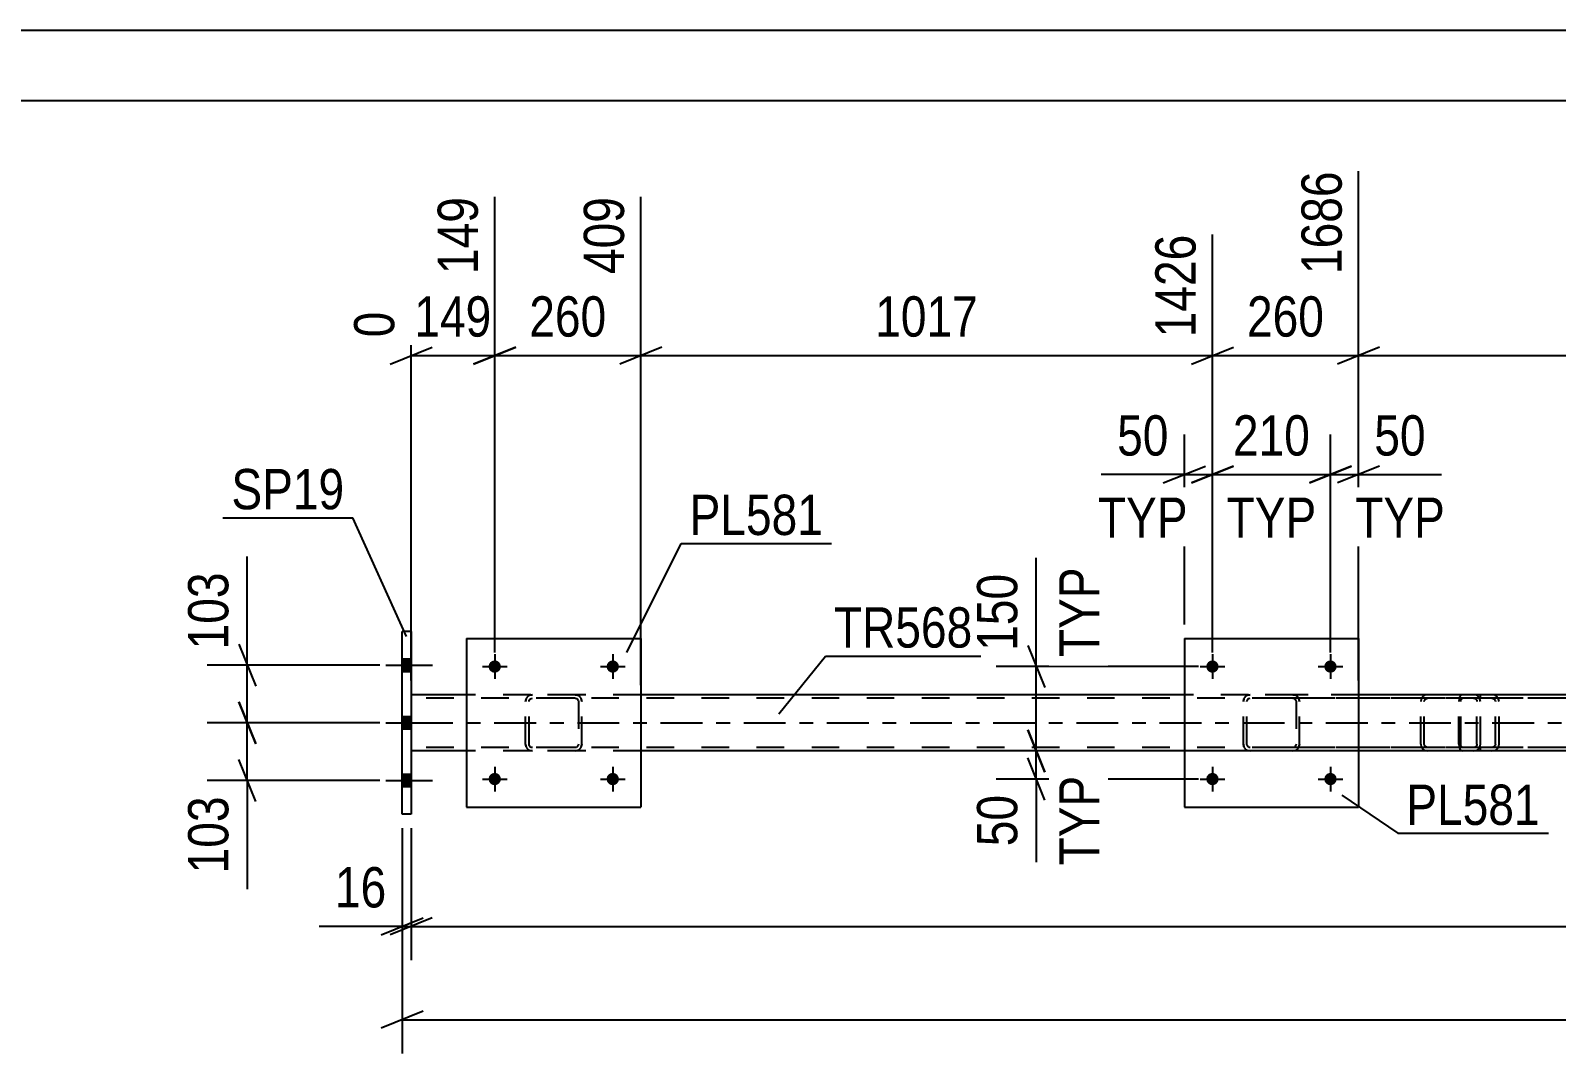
# Model space of a CAD drawing. Header units: millimetres. Extents: x 0 to 841, y 0 to 594.
# Drawn here: x 83.5 to 192.1, y 521.2 to 594 of the extents above; entities that cross this region are included whole.
import ezdxf

# ---------------------------------------------------------------- set-up
doc = ezdxf.new("R2010")
doc.units = ezdxf.units.MM
doc.linetypes.add('DXK_LINE_DOT2', pattern=[3.9198, 1.9599, -1.9599])
doc.linetypes.add('DXK_LINE_DOT3', pattern=[5.9187, 2.979, -0.9799, 0.9799, -0.9799])
doc.styles.add('Arial Narrow', font='ARIALN.TTF', dxfattribs={"height": 0.2})

# ---------------------------------------------------------------- blocks, each defined once
blk = doc.blocks.new('Unknown-318894736-1133')
at = {"color": 5, "linetype": 'Continuous'}
for p, q in [((841, 594), (0, 594)), ((836, 589), (5, 589))]:
    blk.add_line(p, q, dxfattribs=at)
blk = doc.blocks.new('Bolt-318894736-4934 - 4784')
at = {"linetype": 'Continuous'}
for points in [[(168.04, 548.76, -1), (167.16, 548.76, -1)], [(176.44, 548.76, -1), (175.56, 548.76, -1)]]:
    blk.add_hatch(color=1, dxfattribs=at).paths.add_polyline_path(points)
at = {"color": 1, "linetype": 'Continuous'}
for p, q in [((167.6, 549.64), (167.6, 547.88)), ((176, 549.64), (176, 547.88)), ((166.72, 548.76), (168.48, 548.76)), ((175.12, 548.76), (176.88, 548.76))]:
    blk.add_line(p, q, dxfattribs=at)
blk = doc.blocks.new('Part-318894736-4807 - 4784')
at = {"color": 7, "linetype": 'DXK_LINE_DOT2'}
for p, q in [((186.17, 546.76), (171.18, 546.76)), ((186.17, 546.52), (171.18, 546.52)), ((182.46, 546.45), (182.42, 546.28)), ((182.46, 546.46), (182.46, 546.45)), ((182.68, 546.28), (182.7, 546.37)), ((182.7, 546.37), (182.75, 546.45)), ((182.93, 546.76), (182.74, 546.72)), ((182.75, 546.45), (182.84, 546.5)), ((182.84, 546.5), (182.93, 546.52)), ((186.36, 546.72), (186.17, 546.76)), ((186.17, 546.52), (186.27, 546.5)), ((186.27, 546.5), (186.35, 546.45)), ((186.35, 546.45), (186.41, 546.37)), ((186.41, 546.37), (186.42, 546.28)), ((186.64, 546.45), (186.64, 546.46)), ((186.68, 546.28), (186.64, 546.45)), ((182.42, 543.24), (182.42, 546.28)), ((182.68, 543.24), (182.68, 546.28)), ((186.42, 543.24), (186.42, 546.28)), ((186.68, 543.24), (186.68, 546.28)), ((182.42, 543.24), (182.46, 543.05)), ((182.7, 543.15), (182.68, 543.24)), ((182.75, 543.07), (182.7, 543.15)), ((182.84, 543.02), (182.75, 543.07)), ((186.35, 543.07), (186.27, 543.02)), ((186.41, 543.15), (186.35, 543.07)), ((186.42, 543.24), (186.41, 543.15)), ((186.64, 543.05), (186.68, 543.24)), ((186.17, 543), (171.18, 543)), ((186.17, 542.76), (171.18, 542.76)), ((182.74, 542.8), (182.93, 542.76)), ((182.93, 543), (182.84, 543.02)), ((186.27, 543.02), (186.17, 543)), ((186.17, 542.76), (186.36, 542.8))]:
    blk.add_line(p, q, dxfattribs=at)
for centre, start, end in [((182.91, 546.26), 110.7583, 155.68), ((186.19, 546.26), 24.32, 69.2417), ((182.91, 543.26), 204.32, 249.2417), ((186.19, 543.26), 290.7583, 335.68)]:
    blk.add_arc(centre, 0.496, start, end, dxfattribs=at)
blk = doc.blocks.new('Part-318894736-4812 - 4784')
at = {"color": 2, "linetype": 'Continuous'}
for p, q in [((110.57, 551.26), (109.93, 551.26)), ((109.93, 538.26), (109.93, 551.26)), ((110.57, 551.26), (110.57, 538.26)), ((110.57, 538.26), (109.93, 538.26))]:
    blk.add_line(p, q, dxfattribs=at)
blk = doc.blocks.new('Part-318894736-4814 - 4784')
at = {"color": 7, "linetype": 'DXK_LINE_DOT2'}
for p, q in [((185.15, 546.46), (185.13, 546.28)), ((185.21, 546.62), (185.15, 546.46)), ((185.3, 546.72), (185.21, 546.62)), ((185.27, 546.28), (185.28, 546.37)), ((185.28, 546.37), (185.31, 546.45)), ((185.4, 546.76), (185.3, 546.72)), ((185.31, 546.45), (185.35, 546.5)), ((185.35, 546.5), (185.4, 546.52)), ((197.56, 546.76), (185.4, 546.76)), ((197.56, 546.52), (185.4, 546.52)), ((186.68, 546.52), (186.68, 546.76)), ((187.69, 546.72), (187.49, 546.76)), ((187.49, 546.52), (187.59, 546.5)), ((187.59, 546.5), (187.67, 546.45)), ((187.67, 546.45), (187.73, 546.37)), ((187.73, 546.37), (187.75, 546.28)), ((187.96, 546.45), (187.96, 546.46)), ((188, 546.28), (187.96, 546.45)), ((185.13, 543.24), (185.13, 546.28)), ((185.27, 543.24), (185.27, 546.28)), ((187.75, 543.24), (187.75, 546.28)), ((188, 543.24), (188, 546.28)), ((185.13, 543.24), (185.15, 543.05)), ((185.15, 543.05), (185.21, 542.9)), ((185.28, 543.15), (185.27, 543.24)), ((185.31, 543.07), (185.28, 543.15)), ((185.35, 543.02), (185.31, 543.07)), ((187.67, 543.07), (187.59, 543.02)), ((187.73, 543.15), (187.67, 543.07)), ((187.75, 543.24), (187.73, 543.15)), ((187.96, 543.05), (188, 543.24)), ((185.21, 542.9), (185.3, 542.8)), ((185.3, 542.8), (185.4, 542.76)), ((185.4, 543), (185.35, 543.02)), ((197.56, 543), (185.4, 543)), ((197.56, 542.76), (185.4, 542.76)), ((186.68, 542.76), (186.68, 543)), ((187.59, 543.02), (187.49, 543)), ((187.49, 542.76), (187.69, 542.8))]:
    blk.add_line(p, q, dxfattribs=at)
for centre, start, end in [((187.51, 546.26), 23.8494, 68.8059), ((187.51, 543.25), 291.1941, 336.1506)]:
    blk.add_arc(centre, 0.492, start, end, dxfattribs=at)
blk = doc.blocks.new('Part-318894736-4909 - 4784')
at = {"color": 2, "linetype": 'Continuous'}
for p, q in [((114.52, 550.76), (114.52, 538.76)), ((114.52, 550.76), (126.92, 550.76)), ((126.92, 550.76), (126.92, 538.76)), ((114.52, 538.76), (126.92, 538.76))]:
    blk.add_line(p, q, dxfattribs=at)
blk = doc.blocks.new('Part-318894736-4899 - 4784')
at = {"color": 7, "linetype": 'DXK_LINE_DOT2'}
for p, q in [((169.8, 546.28), (169.84, 546.46)), ((169.84, 546.46), (169.8, 546.28)), ((170.04, 546.28), (170.06, 546.37)), ((170.06, 546.37), (170.11, 546.45)), ((170.1, 546.72), (170.28, 546.76)), ((170.28, 546.76), (170.1, 546.72)), ((170.11, 546.45), (170.19, 546.5)), ((170.19, 546.5), (170.28, 546.52)), ((173.32, 546.76), (170.28, 546.76)), ((173.32, 546.52), (170.28, 546.52)), ((173.32, 546.76), (173.5, 546.72)), ((173.5, 546.72), (173.32, 546.76)), ((173.32, 546.52), (173.41, 546.5)), ((173.41, 546.5), (173.49, 546.45)), ((173.49, 546.45), (173.54, 546.37)), ((173.54, 546.37), (173.56, 546.28)), ((173.76, 546.46), (173.8, 546.28)), ((173.8, 546.28), (173.76, 546.46)), ((169.8, 543.24), (169.8, 546.28)), ((170.04, 543.24), (170.04, 546.28)), ((173.56, 546.28), (173.56, 543.24)), ((173.8, 543.24), (173.8, 546.28)), ((169.84, 543.05), (169.8, 543.24)), ((169.8, 543.24), (169.84, 543.05)), ((170.06, 543.14), (170.04, 543.24)), ((170.11, 543.07), (170.06, 543.14)), ((170.19, 543.01), (170.11, 543.07)), ((173.49, 543.07), (173.41, 543.01)), ((173.54, 543.14), (173.49, 543.07)), ((173.56, 543.24), (173.54, 543.14)), ((173.8, 543.24), (173.76, 543.05)), ((173.76, 543.05), (173.8, 543.24)), ((170.28, 542.76), (170.1, 542.79)), ((170.1, 542.79), (170.28, 542.76)), ((170.28, 543), (170.19, 543.01)), ((173.32, 543), (170.28, 543)), ((173.32, 542.76), (170.28, 542.76)), ((173.41, 543.01), (173.32, 543)), ((173.5, 542.79), (173.32, 542.76)), ((173.32, 542.76), (173.5, 542.79))]:
    blk.add_line(p, q, dxfattribs=at)
at = {"color": 7, "linetype": 'DXK_LINE_DOT3'}
blk.add_line((171.8, 544.76), (171.8, 544.76), dxfattribs=at)
at = {"color": 7, "linetype": 'DXK_LINE_DOT2'}
for centre, start, end in [((170.28, 546.28), 112.5, 157.5), ((170.28, 546.28), 112.5, 157.5), ((173.32, 546.28), 22.5, 67.5), ((173.32, 546.28), 22.5, 67.5), ((170.28, 543.24), 202.5, 247.5), ((170.28, 543.24), 202.5, 247.5), ((173.32, 543.24), 292.5, 337.5), ((173.32, 543.24), 292.5, 337.5)]:
    blk.add_arc(centre, 0.48, start, end, dxfattribs=at)
blk = doc.blocks.new('Part-318894736-4904 - 4784')
at = {"color": 2, "linetype": 'Continuous'}
for p, q in [((165.6, 550.76), (165.6, 538.76)), ((165.6, 550.76), (178, 550.76)), ((178, 550.76), (178, 538.76)), ((165.6, 538.76), (178, 538.76))]:
    blk.add_line(p, q, dxfattribs=at)
blk = doc.blocks.new('Part-318894736-4910 - 4784')
at = {"color": 7, "linetype": 'DXK_LINE_DOT2'}
for p, q in [((118.72, 546.28), (118.76, 546.46)), ((118.76, 546.46), (118.72, 546.28)), ((118.96, 546.28), (118.98, 546.37)), ((118.98, 546.37), (119.03, 546.45)), ((119.02, 546.72), (119.2, 546.76)), ((119.2, 546.76), (119.02, 546.72)), ((119.03, 546.45), (119.11, 546.5)), ((119.11, 546.5), (119.2, 546.52)), ((122.24, 546.76), (119.2, 546.76)), ((122.24, 546.52), (119.2, 546.52)), ((122.24, 546.76), (122.42, 546.72)), ((122.42, 546.72), (122.24, 546.76)), ((122.24, 546.52), (122.33, 546.5)), ((122.33, 546.5), (122.41, 546.45)), ((122.41, 546.45), (122.46, 546.37)), ((122.46, 546.37), (122.48, 546.28)), ((122.68, 546.46), (122.72, 546.28)), ((122.72, 546.28), (122.68, 546.46)), ((118.72, 543.24), (118.72, 546.28)), ((118.96, 543.24), (118.96, 546.28)), ((122.48, 546.28), (122.48, 543.24)), ((122.72, 543.24), (122.72, 546.28)), ((118.76, 543.05), (118.72, 543.24)), ((118.72, 543.24), (118.76, 543.05)), ((118.98, 543.14), (118.96, 543.24)), ((119.03, 543.07), (118.98, 543.14)), ((119.11, 543.01), (119.03, 543.07)), ((122.41, 543.07), (122.33, 543.01)), ((122.46, 543.14), (122.41, 543.07)), ((122.48, 543.24), (122.46, 543.14)), ((122.72, 543.24), (122.68, 543.05)), ((122.68, 543.05), (122.72, 543.24)), ((119.2, 542.76), (119.02, 542.79)), ((119.02, 542.79), (119.2, 542.76)), ((119.2, 543), (119.11, 543.01)), ((122.24, 543), (119.2, 543)), ((122.24, 542.76), (119.2, 542.76)), ((122.33, 543.01), (122.24, 543)), ((122.42, 542.79), (122.24, 542.76)), ((122.24, 542.76), (122.42, 542.79))]:
    blk.add_line(p, q, dxfattribs=at)
for centre, start, end in [((119.2, 546.28), 112.5, 157.5), ((119.2, 546.28), 112.5, 157.5), ((122.24, 546.28), 22.5, 67.5), ((122.24, 546.28), 22.5, 67.5), ((119.2, 543.24), 202.5, 247.5), ((119.2, 543.24), 202.5, 247.5), ((122.24, 543.24), 292.5, 337.5), ((122.24, 543.24), 292.5, 337.5)]:
    blk.add_arc(centre, 0.48, start, end, dxfattribs=at)
blk = doc.blocks.new('Bolt-318894736-4933 - 4784')
at = {"linetype": 'Continuous'}
for points in [[(168.04, 540.76, -1), (167.16, 540.76, -1)], [(176.44, 540.76, -1), (175.56, 540.76, -1)]]:
    blk.add_hatch(color=1, dxfattribs=at).paths.add_polyline_path(points)
at = {"color": 1, "linetype": 'Continuous'}
for p, q in [((167.6, 541.64), (167.6, 539.88)), ((176, 541.64), (176, 539.88)), ((166.72, 540.76), (168.48, 540.76)), ((175.12, 540.76), (176.88, 540.76))]:
    blk.add_line(p, q, dxfattribs=at)
blk = doc.blocks.new('Bolt-318894736-4935 - 4784')
at = {"linetype": 'Continuous'}
for points in [[(116.96, 540.76, -1), (116.08, 540.76, -1)], [(125.36, 540.76, -1), (124.48, 540.76, -1)]]:
    blk.add_hatch(color=1, dxfattribs=at).paths.add_polyline_path(points)
at = {"color": 1, "linetype": 'Continuous'}
for p, q in [((116.52, 541.64), (116.52, 539.88)), ((124.92, 541.64), (124.92, 539.88)), ((115.64, 540.76), (117.4, 540.76)), ((124.04, 540.76), (125.8, 540.76))]:
    blk.add_line(p, q, dxfattribs=at)
blk = doc.blocks.new('Bolt-318894736-4936 - 4784')
at = {"linetype": 'Continuous'}
for points in [[(116.96, 548.76, -1), (116.08, 548.76, -1)], [(125.36, 548.76, -1), (124.48, 548.76, -1)]]:
    blk.add_hatch(color=1, dxfattribs=at).paths.add_polyline_path(points)
at = {"color": 1, "linetype": 'Continuous'}
for p, q in [((116.52, 549.64), (116.52, 547.88)), ((124.92, 549.64), (124.92, 547.88)), ((115.64, 548.76), (117.4, 548.76)), ((124.04, 548.76), (125.8, 548.76))]:
    blk.add_line(p, q, dxfattribs=at)
blk = doc.blocks.new('Bolt-318894736-4957 - 4784')
at = {"linetype": 'Continuous'}
for points in [[(110.57, 548.42), (110.57, 549.3), (109.93, 549.3), (109.93, 548.42)], [(110.57, 548.42), (110.57, 549.3), (109.93, 549.3), (109.93, 548.42)], [(110.57, 548.42), (110.57, 549.3), (109.93, 549.3), (109.93, 548.42)], [(110.57, 544.32), (110.57, 545.2), (109.93, 545.2), (109.93, 544.32)], [(110.57, 544.32), (110.57, 545.2), (109.93, 545.2), (109.93, 544.32)], [(110.57, 540.22), (110.57, 541.1), (109.93, 541.1), (109.93, 540.22)], [(110.57, 540.22), (110.57, 541.1), (109.93, 541.1), (109.93, 540.22)], [(110.57, 540.22), (110.57, 541.1), (109.93, 541.1), (109.93, 540.22)]]:
    blk.add_hatch(color=1, dxfattribs=at).paths.add_polyline_path(points)
at = {"color": 1, "linetype": 'Continuous'}
for p, q in [((108.77, 548.86), (112.09, 548.86)), ((108.77, 548.86), (112.09, 548.86)), ((108.77, 548.86), (112.09, 548.86)), ((109.93, 549.3), (110.57, 549.3)), ((109.93, 549.3), (110.57, 549.3)), ((109.93, 549.3), (110.57, 549.3)), ((109.93, 548.42), (110.57, 548.42)), ((109.93, 548.42), (110.57, 548.42)), ((109.93, 548.42), (110.57, 548.42)), ((109.93, 545.2), (110.57, 545.2)), ((109.93, 545.2), (110.57, 545.2)), ((108.77, 544.76), (112.09, 544.76)), ((108.77, 544.76), (112.09, 544.76)), ((109.93, 544.32), (110.57, 544.32)), ((109.93, 544.32), (110.57, 544.32)), ((109.93, 541.1), (110.57, 541.1)), ((109.93, 541.1), (110.57, 541.1)), ((109.93, 541.1), (110.57, 541.1)), ((108.77, 540.66), (112.09, 540.66)), ((108.77, 540.66), (112.09, 540.66)), ((108.77, 540.66), (112.09, 540.66)), ((109.93, 540.22), (110.57, 540.22)), ((109.93, 540.22), (110.57, 540.22)), ((109.93, 540.22), (110.57, 540.22))]:
    blk.add_line(p, q, dxfattribs=at)
blk = doc.blocks.new('Part-318894736-4962 - 4784')
at = {"color": 2, "linetype": 'Continuous'}
for p, q in [((114.52, 546.76), (110.57, 546.76)), ((165.6, 546.76), (126.92, 546.76)), ((216.68, 546.76), (178, 546.76)), ((114.52, 542.76), (110.57, 542.76)), ((165.6, 542.76), (126.92, 542.76)), ((216.68, 542.76), (178, 542.76))]:
    blk.add_line(p, q, dxfattribs=at)
at = {"color": 7, "linetype": 'DXK_LINE_DOT2'}
for p, q in [((110.57, 546.76), (110.57, 542.76)), ((705.49, 546.52), (110.57, 546.52)), ((126.92, 546.76), (114.52, 546.76)), ((178, 546.76), (165.6, 546.76)), ((705.49, 543), (110.57, 543)), ((126.92, 542.76), (114.52, 542.76)), ((178, 542.76), (165.6, 542.76))]:
    blk.add_line(p, q, dxfattribs=at)
at = {"color": 7, "linetype": 'DXK_LINE_DOT3'}
blk.add_line((110.57, 544.76), (705.49, 544.76), dxfattribs=at)
blk = doc.blocks.new('StraightDimension-318894736-5026 - 4784')
at = {"color": 7, "linetype": 'Continuous'}
for p, q in [((110.57, 537.26), (110.57, 527.88)), ((112.07, 530.88), (109.07, 529.68)), ((110.57, 530.28), (742.61, 530.28))]:
    blk.add_line(p, q, dxfattribs=at)
blk = doc.blocks.new('StraightDimension-318894736-5036 - 4784')
at = {"color": 7, "linetype": 'Continuous'}
for p, q in [((109.93, 537.26), (109.93, 527.88)), ((110.57, 537.26), (110.57, 527.88)), ((109.93, 530.28), (104.02, 530.28)), ((109.93, 530.28), (104.02, 530.28)), ((108.43, 529.68), (111.43, 530.88)), ((112.07, 530.88), (109.07, 529.68)), ((109.93, 530.28), (110.57, 530.28))]:
    blk.add_line(p, q, dxfattribs=at)
at = {"color": 0}
blk.add_wipeout([(109.4, 531.03), (109.4, 535.23), (104.55, 535.23), (104.55, 531.03)], dxfattribs=at)
at = {"color": 3, "style": 'Arial Narrow'}
blk.add_text('16', height=2.863, dxfattribs=at).set_placement((105.15, 531.63))
blk = doc.blocks.new('StraightDimension-318894736-5636 - 4784')
at = {"color": 7, "linetype": 'Continuous'}
for p, q in [((154.46, 544.26), (155.66, 541.26)), ((182.78, 542.76), (152.21, 542.76)), ((155.66, 539.26), (154.46, 542.26)), ((155.06, 540.76), (155.06, 542.76)), ((166.6, 540.76), (152.21, 540.76)), ((155.06, 540.76), (155.06, 534.85)), ((155.06, 540.76), (155.06, 534.85))]:
    blk.add_line(p, q, dxfattribs=at)
at = {"color": 0, "linetype": 'Continuous'}
blk.add_wipeout([(160.16, 541.6), (155.96, 541.6), (155.96, 534.01), (160.16, 534.01)], dxfattribs=at)
at = {"color": 0}
blk.add_wipeout([(154.31, 540.23), (150.11, 540.23), (150.11, 535.38), (154.31, 535.38)], dxfattribs=at)
at = {"color": 3, "linetype": 'Continuous', "style": 'Arial Narrow'}
blk.add_text('TYP', height=2.863, rotation=90.0002, dxfattribs=at).set_placement((159.56, 534.61))
at = {"color": 3, "style": 'Arial Narrow'}
blk.add_text('50', height=2.863, rotation=90.0002, dxfattribs=at).set_placement((153.71, 535.98))
blk = doc.blocks.new('StraightDimension-318894736-5068 - 4784')
at = {"color": 7, "linetype": 'Continuous'}
for p, q in [((98.91, 548.86), (98.91, 556.59)), ((98.91, 548.86), (98.91, 556.59)), ((98.31, 550.36), (99.51, 547.36)), ((108.34, 548.86), (96.06, 548.86)), ((98.91, 544.76), (98.91, 548.86)), ((99.51, 543.26), (98.31, 546.26)), ((108.34, 544.76), (96.06, 544.76))]:
    blk.add_line(p, q, dxfattribs=at)
at = {"color": 0}
blk.add_wipeout([(98.16, 556.07), (93.96, 556.07), (93.96, 549.38), (98.16, 549.38)], dxfattribs=at)
at = {"color": 3, "style": 'Arial Narrow'}
blk.add_text('103', height=2.863, rotation=90.0002, dxfattribs=at).set_placement((97.56, 549.98))
blk = doc.blocks.new('StraightDimension-318894736-5081 - 4784')
at = {"color": 7, "linetype": 'Continuous'}
for p, q in [((98.31, 546.26), (99.51, 543.26)), ((108.34, 544.76), (96.06, 544.76)), ((98.91, 540.66), (98.91, 544.76)), ((99.51, 539.16), (98.31, 542.16)), ((108.34, 540.66), (96.06, 540.66)), ((98.91, 540.66), (98.91, 532.92)), ((98.91, 540.66), (98.91, 532.92))]:
    blk.add_line(p, q, dxfattribs=at)
at = {"color": 0}
blk.add_wipeout([(98.16, 540.13), (93.96, 540.13), (93.96, 533.45), (98.16, 533.45)], dxfattribs=at)
at = {"color": 3, "style": 'Arial Narrow'}
blk.add_text('103', height=2.863, rotation=90.0002, dxfattribs=at).set_placement((97.56, 534.05))
blk = doc.blocks.new('StraightDimension-318894736-5095 - 4784')
at = {"color": 7, "linetype": 'Continuous'}
for p, q in [((116.52, 549.76), (116.52, 582.16)), ((110.57, 547.76), (110.57, 574.01)), ((109.07, 570.28), (112.07, 571.48)), ((118.02, 571.48), (115.02, 570.28)), ((110.57, 570.88), (116.52, 570.88))]:
    blk.add_line(p, q, dxfattribs=at)
at = {"color": 0}
blk.add_wipeout([(116.89, 571.63), (116.89, 575.83), (110.2, 575.83), (110.2, 571.63)], dxfattribs=at)
at = {"color": 3, "style": 'Arial Narrow'}
blk.add_text('149', height=2.863, dxfattribs=at).set_placement((110.8, 572.23))
at = {"color": 0, "linetype": 'Continuous'}
for points in [[(115.92, 582.76), (111.72, 582.76), (111.72, 576.08), (115.92, 576.08)], [(109.97, 574.61), (105.77, 574.61), (105.77, 571.58), (109.97, 571.58)]]:
    blk.add_wipeout(points, dxfattribs=at)
at = {"color": 3, "linetype": 'Continuous', "style": 'Arial Narrow'}
for s, height, p in [('149', 2.863, (115.32, 576.68)), ('0', 2.86, (109.37, 572.18))]:
    blk.add_text(s, height=height, rotation=90.0002, dxfattribs=at).set_placement(p)
blk = doc.blocks.new('StraightDimension-318894736-5108 - 4784')
at = {"color": 7, "linetype": 'Continuous'}
for p, q in [((116.52, 549.76), (116.52, 582.16)), ((126.92, 547.44), (126.92, 582.16)), ((115.02, 570.28), (118.02, 571.48)), ((128.42, 571.48), (125.42, 570.28)), ((116.52, 570.88), (126.92, 570.88))]:
    blk.add_line(p, q, dxfattribs=at)
at = {"color": 0}
blk.add_wipeout([(125.06, 571.63), (125.06, 575.83), (118.38, 575.83), (118.38, 571.63)], dxfattribs=at)
at = {"color": 3, "style": 'Arial Narrow'}
blk.add_text('260', height=2.863, dxfattribs=at).set_placement((118.98, 572.23))
at = {"color": 0, "linetype": 'Continuous'}
blk.add_wipeout([(126.32, 582.76), (122.12, 582.76), (122.12, 576.08), (126.32, 576.08)], dxfattribs=at)
at = {"color": 3, "linetype": 'Continuous', "style": 'Arial Narrow'}
blk.add_text('409', height=2.863, rotation=90.0002, dxfattribs=at).set_placement((125.72, 576.68))
blk = doc.blocks.new('StraightDimension-318894736-5121 - 4784')
at = {"color": 7, "linetype": 'Continuous'}
for p, q in [((126.92, 547.44), (126.92, 582.16)), ((167.6, 549.76), (167.6, 579.49)), ((128.42, 571.48), (125.42, 570.28)), ((166.1, 570.28), (169.1, 571.48)), ((126.92, 570.88), (167.6, 570.88))]:
    blk.add_line(p, q, dxfattribs=at)
at = {"color": 0}
blk.add_wipeout([(151.52, 571.63), (151.52, 575.83), (143, 575.83), (143, 571.63)], dxfattribs=at)
at = {"color": 3, "style": 'Arial Narrow'}
blk.add_text('1017', height=2.863, dxfattribs=at).set_placement((143.6, 572.23))
at = {"color": 0, "linetype": 'Continuous'}
blk.add_wipeout([(167, 580.09), (162.8, 580.09), (162.8, 571.58), (167, 571.58)], dxfattribs=at)
at = {"color": 3, "linetype": 'Continuous', "style": 'Arial Narrow'}
blk.add_text('1426', height=2.863, rotation=90.0002, dxfattribs=at).set_placement((166.4, 572.18))
blk = doc.blocks.new('StraightDimension-318894736-5134 - 4784')
at = {"color": 7, "linetype": 'Continuous'}
for p, q in [((178, 547.76), (178, 583.99)), ((167.6, 549.76), (167.6, 579.49)), ((166.1, 570.28), (169.1, 571.48)), ((179.5, 571.48), (176.5, 570.28)), ((167.6, 570.88), (178, 570.88))]:
    blk.add_line(p, q, dxfattribs=at)
at = {"color": 0}
blk.add_wipeout([(176.14, 571.63), (176.14, 575.83), (169.46, 575.83), (169.46, 571.63)], dxfattribs=at)
at = {"color": 3, "style": 'Arial Narrow'}
blk.add_text('260', height=2.863, dxfattribs=at).set_placement((170.06, 572.23))
at = {"color": 0, "linetype": 'Continuous'}
blk.add_wipeout([(177.4, 584.59), (173.2, 584.59), (173.2, 576.08), (177.4, 576.08)], dxfattribs=at)
at = {"color": 3, "linetype": 'Continuous', "style": 'Arial Narrow'}
blk.add_text('1686', height=2.863, rotation=90.0002, dxfattribs=at).set_placement((176.8, 576.68))
blk = doc.blocks.new('StraightDimension-318894736-5154 - 4784')
at = {"color": 7, "linetype": 'Continuous'}
for p, q in [((178, 547.76), (178, 583.99)), ((218.68, 549.76), (218.68, 579.49)), ((179.5, 571.48), (176.5, 570.28)), ((217.18, 570.28), (220.18, 571.48)), ((178, 570.88), (218.68, 570.88))]:
    blk.add_line(p, q, dxfattribs=at)
at = {"color": 0}
blk.add_wipeout([(202.6, 571.63), (202.6, 575.83), (194.08, 575.83), (194.08, 571.63)], dxfattribs=at)
at = {"color": 3, "style": 'Arial Narrow'}
blk.add_text('1017', height=2.863, dxfattribs=at).set_placement((194.68, 572.23))
at = {"color": 0, "linetype": 'Continuous'}
blk.add_wipeout([(218.08, 580.09), (213.88, 580.09), (213.88, 571.58), (218.08, 571.58)], dxfattribs=at)
at = {"color": 3, "linetype": 'Continuous', "style": 'Arial Narrow'}
blk.add_text('2703', height=2.863, rotation=90.0002, dxfattribs=at).set_placement((217.48, 572.18))
blk = doc.blocks.new('StraightDimension-318894736-5602 - 4784')
at = {"color": 7, "linetype": 'Continuous'}
for p, q in [((109.93, 537.26), (109.93, 521.24)), ((111.43, 524.24), (108.43, 523.04)), ((109.93, 523.64), (743.25, 523.64))]:
    blk.add_line(p, q, dxfattribs=at)
blk = doc.blocks.new('StraightDimension-318894736-5613 - 4784')
at = {"color": 7, "linetype": 'Continuous'}
for p, q in [((155.06, 548.76), (155.06, 556.49)), ((155.06, 548.76), (155.06, 556.49)), ((154.46, 550.26), (155.66, 547.26)), ((166.6, 548.76), (152.21, 548.76)), ((155.06, 542.76), (155.06, 548.76)), ((155.66, 541.26), (154.46, 544.26)), ((182.78, 542.76), (152.21, 542.76))]:
    blk.add_line(p, q, dxfattribs=at)
at = {"color": 0, "linetype": 'Continuous'}
blk.add_wipeout([(160.16, 556.42), (155.96, 556.42), (155.96, 548.83), (160.16, 548.83)], dxfattribs=at)
at = {"color": 0}
blk.add_wipeout([(154.31, 555.97), (150.11, 555.97), (150.11, 549.28), (154.31, 549.28)], dxfattribs=at)
at = {"color": 3, "style": 'Arial Narrow'}
blk.add_text('150', height=2.863, rotation=90.0002, dxfattribs=at).set_placement((153.71, 549.88))
at = {"color": 3, "linetype": 'Continuous', "style": 'Arial Narrow'}
blk.add_text('TYP', height=2.863, rotation=90.0002, dxfattribs=at).set_placement((159.56, 549.43))
blk = doc.blocks.new('StraightDimension-318894736-5660 - 4784')
at = {"color": 7, "linetype": 'Continuous'}
for p, q in [((165.6, 551.76), (165.6, 565.27)), ((167.6, 549.76), (167.6, 565.27)), ((164.1, 561.82), (167.1, 563.02)), ((169.1, 563.02), (166.1, 561.82)), ((165.6, 562.42), (159.69, 562.42)), ((165.6, 562.42), (159.69, 562.42)), ((165.6, 562.42), (167.6, 562.42))]:
    blk.add_line(p, q, dxfattribs=at)
at = {"color": 0}
blk.add_wipeout([(165.07, 563.17), (165.07, 567.37), (160.22, 567.37), (160.22, 563.17)], dxfattribs=at)
at = {"color": 0, "linetype": 'Continuous'}
blk.add_wipeout([(166.44, 557.32), (166.44, 561.52), (158.85, 561.52), (158.85, 557.32)], dxfattribs=at)
at = {"color": 3, "style": 'Arial Narrow'}
blk.add_text('50', height=2.863, dxfattribs=at).set_placement((160.82, 563.77))
at = {"color": 3, "linetype": 'Continuous', "style": 'Arial Narrow'}
blk.add_text('TYP', height=2.863, dxfattribs=at).set_placement((159.45, 557.92))
blk = doc.blocks.new('StraightDimension-318894736-5673 - 4784')
at = {"color": 7, "linetype": 'Continuous'}
for p, q in [((167.6, 549.76), (167.6, 565.27)), ((176, 549.76), (176, 565.27)), ((166.1, 561.82), (169.1, 563.02)), ((177.5, 563.02), (174.5, 561.82)), ((167.6, 562.42), (176, 562.42))]:
    blk.add_line(p, q, dxfattribs=at)
at = {"color": 0}
blk.add_wipeout([(175.14, 563.17), (175.14, 567.37), (168.46, 567.37), (168.46, 563.17)], dxfattribs=at)
at = {"color": 0, "linetype": 'Continuous'}
blk.add_wipeout([(175.59, 557.32), (175.59, 561.52), (168.01, 561.52), (168.01, 557.32)], dxfattribs=at)
at = {"color": 3, "style": 'Arial Narrow'}
blk.add_text('210', height=2.863, dxfattribs=at).set_placement((169.06, 563.77))
at = {"color": 3, "linetype": 'Continuous', "style": 'Arial Narrow'}
blk.add_text('TYP', height=2.863, dxfattribs=at).set_placement((168.61, 557.92))
blk = doc.blocks.new('StraightDimension-318894736-5689 - 4784')
at = {"color": 7, "linetype": 'Continuous'}
for p, q in [((176, 549.76), (176, 565.27)), ((178, 551.76), (178, 565.27)), ((174.5, 561.82), (177.5, 563.02)), ((179.5, 563.02), (176.5, 561.82)), ((176, 562.42), (178, 562.42)), ((178, 562.42), (183.91, 562.42)), ((178, 562.42), (183.91, 562.42))]:
    blk.add_line(p, q, dxfattribs=at)
at = {"color": 0}
blk.add_wipeout([(183.38, 563.17), (183.38, 567.37), (178.52, 567.37), (178.52, 563.17)], dxfattribs=at)
at = {"color": 0, "linetype": 'Continuous'}
blk.add_wipeout([(184.75, 557.32), (184.75, 561.52), (177.16, 561.52), (177.16, 557.32)], dxfattribs=at)
at = {"color": 3, "style": 'Arial Narrow'}
blk.add_text('50', height=2.863, dxfattribs=at).set_placement((179.12, 563.77))
at = {"color": 3, "linetype": 'Continuous', "style": 'Arial Narrow'}
blk.add_text('TYP', height=2.863, dxfattribs=at).set_placement((177.76, 557.92))
blk = doc.blocks.new('Mark-318894736-4808 - 4784')
at = {"color": 30, "linetype": 'Continuous'}
for p in [(97.18, 559.35), (110.25, 550.9)]:
    blk.add_line(p, (106.42, 559.35), dxfattribs=at)
at = {"color": 0}
blk.add_wipeout([(105.82, 559.95), (105.82, 562.95), (97.78, 562.95), (97.78, 559.95)], dxfattribs=at)
blk.add_wipeout([(105.82, 559.95), (105.82, 562.95), (97.78, 562.95), (97.78, 559.95)], dxfattribs=at)
at = {"color": 3, "style": 'Arial Narrow'}
blk.add_text('SP19', height=2.863, dxfattribs=at).set_placement((97.78, 559.95))
blk = doc.blocks.new('Mark-318894736-4905 - 4784')
at = {"color": 30, "linetype": 'Continuous'}
for p, q in [((125.93, 549.75), (129.79, 557.52)), ((129.79, 557.52), (140.49, 557.52))]:
    blk.add_line(p, q, dxfattribs=at)
at = {"color": 0}
blk.add_wipeout([(139.89, 558.12), (139.89, 561.12), (130.39, 561.12), (130.39, 558.12)], dxfattribs=at)
blk.add_wipeout([(139.89, 558.12), (139.89, 561.12), (130.39, 561.12), (130.39, 558.12)], dxfattribs=at)
at = {"color": 3, "style": 'Arial Narrow'}
blk.add_text('PL581', height=2.863, dxfattribs=at).set_placement((130.39, 558.12))
blk = doc.blocks.new('Mark-318894736-4900 - 4784')
at = {"color": 30, "linetype": 'Continuous'}
for p, q in [((176.8, 539.61), (180.8, 536.9)), ((180.8, 536.9), (191.51, 536.9))]:
    blk.add_line(p, q, dxfattribs=at)
at = {"color": 0}
blk.add_wipeout([(190.91, 537.5), (190.91, 540.5), (181.4, 540.5), (181.4, 537.5)], dxfattribs=at)
blk.add_wipeout([(190.91, 537.5), (190.91, 540.5), (181.4, 540.5), (181.4, 537.5)], dxfattribs=at)
at = {"color": 3, "style": 'Arial Narrow'}
blk.add_text('PL581', height=2.863, dxfattribs=at).set_placement((181.4, 537.5))
blk = doc.blocks.new('Mark-318894736-4958 - 4784')
at = {"color": 30, "linetype": 'Continuous'}
for p, q in [((136.75, 545.4), (140.06, 549.51)), ((140.06, 549.51), (151.12, 549.51))]:
    blk.add_line(p, q, dxfattribs=at)
at = {"color": 0}
blk.add_wipeout([(150.52, 550.11), (150.52, 553.11), (140.66, 553.11), (140.66, 550.11)], dxfattribs=at)
blk.add_wipeout([(150.52, 550.11), (150.52, 553.11), (140.66, 553.11), (140.66, 550.11)], dxfattribs=at)
at = {"color": 3, "style": 'Arial Narrow'}
blk.add_text('TR568', height=2.863, dxfattribs=at).set_placement((140.66, 550.11))

msp = doc.modelspace()

# ---------------------------------------------------------------- block references
for name in ['Unknown-318894736-1133', 'Part-318894736-4812 - 4784', 'Part-318894736-4909 - 4784', 'Part-318894736-4904 - 4784', 'Bolt-318894736-4936 - 4784', 'Bolt-318894736-4934 - 4784', 'Bolt-318894736-4957 - 4784', 'Part-318894736-4962 - 4784', 'Part-318894736-4910 - 4784', 'Part-318894736-4899 - 4784', 'Part-318894736-4807 - 4784', 'Part-318894736-4814 - 4784', 'Bolt-318894736-4935 - 4784', 'Bolt-318894736-4933 - 4784']:
    msp.add_blockref(name, (0, 0))

# ---------------------------------------------------------------- next in the draw order: block references
for name in ['StraightDimension-318894736-5068 - 4784', 'StraightDimension-318894736-5026 - 4784']:
    msp.add_blockref(name, (0, 0))

# ---------------------------------------------------------------- next in the draw order: block references
for name in ['StraightDimension-318894736-5095 - 4784', 'StraightDimension-318894736-5636 - 4784', 'StraightDimension-318894736-5036 - 4784']:
    msp.add_blockref(name, (0, 0))

# ---------------------------------------------------------------- next in the draw order: block references
for name in ['StraightDimension-318894736-5108 - 4784', 'Mark-318894736-4808 - 4784', 'StraightDimension-318894736-5081 - 4784']:
    msp.add_blockref(name, (0, 0))

# ---------------------------------------------------------------- next in the draw order: block references
for name in ['StraightDimension-318894736-5121 - 4784', 'StraightDimension-318894736-5602 - 4784']:
    msp.add_blockref(name, (0, 0))

# ---------------------------------------------------------------- next in the draw order: block references
for name in ['StraightDimension-318894736-5134 - 4784', 'Mark-318894736-4905 - 4784', 'Mark-318894736-4900 - 4784']:
    msp.add_blockref(name, (0, 0))

# ---------------------------------------------------------------- next in the draw order: block references
msp.add_blockref('StraightDimension-318894736-5154 - 4784', (0, 0))

# ---------------------------------------------------------------- next in the draw order: block references
msp.add_blockref('StraightDimension-318894736-5613 - 4784', (0, 0))

# ---------------------------------------------------------------- next in the draw order: block references
for name in ['StraightDimension-318894736-5660 - 4784', 'Mark-318894736-4958 - 4784']:
    msp.add_blockref(name, (0, 0))

# ---------------------------------------------------------------- next in the draw order: block references
msp.add_blockref('StraightDimension-318894736-5673 - 4784', (0, 0))

# ---------------------------------------------------------------- next in the draw order: block references
msp.add_blockref('StraightDimension-318894736-5689 - 4784', (0, 0))

doc.saveas('drawing.dxf')
